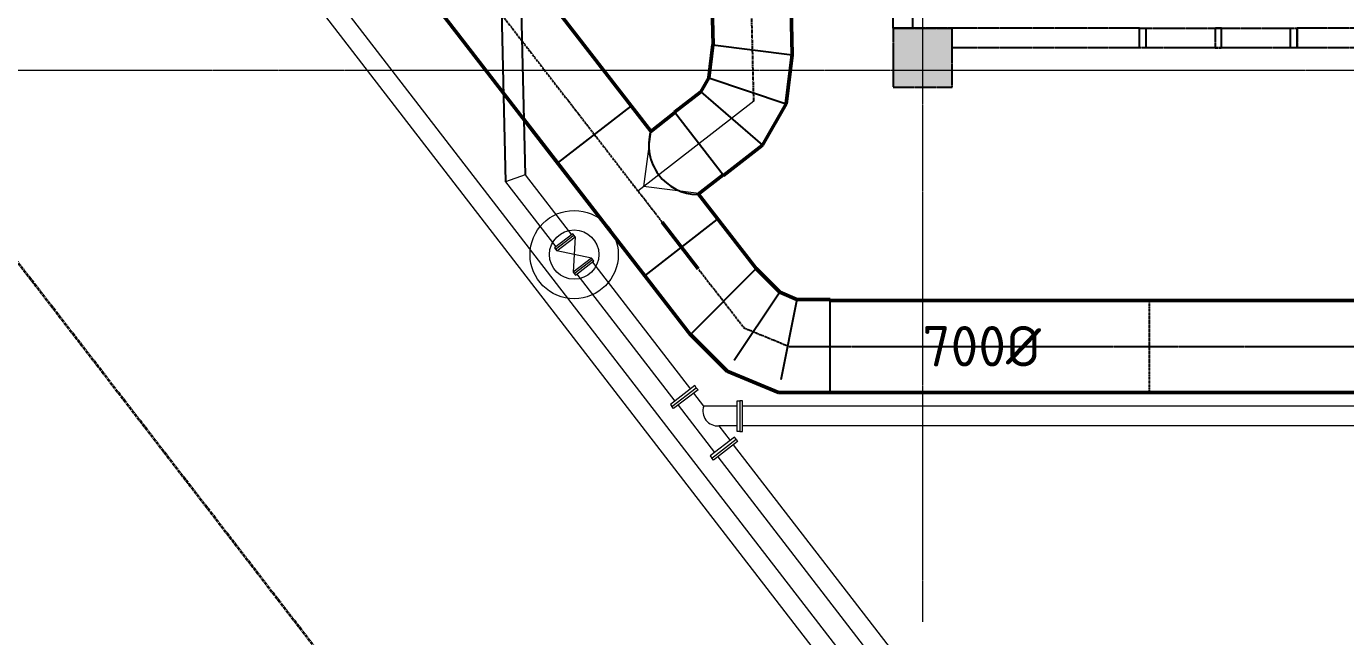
# Model space of a CAD drawing. Header units: inches. Extents: x 0 to 235202, y 0 to 184293.
# Drawn here: x 139176 to 149221, y 116630 to 121278 of the extents above; entities that cross this region are included whole.
import ezdxf
from ezdxf.enums import TextEntityAlignment as Align

# ---------------------------------------------------------------- set-up
doc = ezdxf.new("R2010")
doc.units = ezdxf.units.IN
doc.header["$MEASUREMENT"] = 0
for name, pattern in [('CENTER', [2, 1.25, -0.25, 0.25, -0.25]), ('CENTER2', [1.125, 0.75, -0.125, 0.125, -0.125]), ('HIDDEN', [0.375, 0.25, -0.125]), ('PHANTOM2', [1.25, 0.625, -0.125, 0.125, -0.125, 0.125, -0.125])]:
    doc.linetypes.add(name, pattern=pattern)
for name, color, linetype, lineweight in [('.5', 8, 'Continuous', 0), ('DIM', 251, 'Continuous', 0), ('hid', 8, 'HIDDEN', 0), ('PLC WIRE', 7, 'Continuous', 0)]:
    doc.layers.add(name, color=color, linetype=linetype, lineweight=lineweight)
for name, color, linetype in [('2', 2, 'HIDDEN'), ('GRID_TXT45', 4, 'Continuous'), ('M-X-BKGD', 8, 'Continuous'), ('pipes', 2, 'Continuous'), ('steel elbow 45deg', 3, 'Continuous'), ('text', 3, 'Continuous'), ('WINDOW ELEV', 3, 'Continuous')]:
    doc.layers.add(name, color=color, linetype=linetype)
doc.styles.add('ISO', font='isocpeur.ttf')
doc.styles.add('SIMPLEX', font='simplex.shx')
doc.styles.get("Standard").update_dxf_attribs({"font": 'arial.ttf'})
doc.linetypes.add('FENCE_LINE', pattern='A,0.5,-0.1,["X",Standard,S=0.1,R=0,X=-0.02,Y=-0.05],-0.1', length=0.7)

# ---------------------------------------------------------------- blocks, each defined once
blk = doc.blocks.new('FLOOR PLAN REV 2')
at = {"layer": 'DIM', "linetype": 'HIDDEN', "lineweight": 25, "ltscale": 10}
h = blk.add_hatch(color=8, dxfattribs=at)
h.paths.add_polyline_path([(76252, 221092), (75802, 221092), (75802, 220442), (76252, 220442)])
h.paths.add_polyline_path([(76227, 224867), (75957, 224867), (75957, 224867), (75827, 224867), (75827, 224467), (76227, 224467)])
h.paths.add_polyline_path([(71751, 221092), (71301, 221092), (71301, 220642), (71751, 220642)])
at = {"layer": '.5', "color": 8, "linetype": 'CENTER', "ltscale": 10}
for p, q in [((71527, 216571), (71527, 247859)), ((118917, 220768), (54403, 220768))]:
    blk.add_line(p, q, dxfattribs=at)
at = {"color": 8, "linetype": 'CENTER', "ltscale": 20}
blk.add_line((70240, 220534), (70110, 225964), dxfattribs=at)
at = {"color": 8, "linetype": 'PHANTOM2', "ltscale": 20}
for p, q in [((66658, 223342), (70165, 218809)), ((70165, 218809), (70510, 218667)), ((70510, 218667), (108653, 218667))]:
    blk.add_line(p, q, dxfattribs=at)
at = {"color": 8, "linetype": 'CENTER', "ltscale": 500}
for p, q in [((70438, 219080), (70036, 218479)), ((70568, 219026), (70427, 218317))]:
    blk.add_line(p, q, dxfattribs=at)
at = {"layer": '2', "color": 8}
for p, q in [((70822, 218317), (70822, 219017)), ((73253, 218317), (73253, 219027))]:
    blk.add_line(p, q, dxfattribs=at)
at = {"layer": 'DIM', "color": 8, "linetype": 'CENTER2', "lineweight": 35, "ltscale": 30}
blk.add_line((87951, 189090), (44545, 245347), dxfattribs=at)
at = {"layer": 'DIM', "color": 8, "linetype": 'Continuous', "ltscale": 25}
blk.add_line((95241, 184798), (56488, 235024), dxfattribs=at)
at = {"layer": 'DIM', "color": 8, "linetype": 'FENCE_LINE', "ltscale": 25}
blk.add_line((95051, 184798), (56370, 234933), dxfattribs=at)
at = {"layer": 'DIM', "color": 8, "lineweight": 50}
for p, q in [((69930, 220964), (69827, 225258)), ((69930, 220964), (69827, 225257)), ((70532, 220887), (70427, 225272)), ((70532, 220887), (70427, 225272)), ((66974, 223511), (69455, 220306)), ((66349, 223162), (69758, 218755)), ((68459, 221593), (69455, 220306)), ((69897, 220712), (69929, 220964)), ((70486, 220515), (70533, 220887)), ((69837, 220607), (69897, 220712)), ((69636, 220452), (69837, 220607)), ((70306, 220199), (70486, 220515)), ((68488, 220397), (69758, 218755)), ((69455, 220305), (69639, 220448)), ((69455, 220305), (69613, 220428)), ((70009, 219970), (70306, 220199)), ((69813, 219824), (70006, 219973)), ((70258, 219260), (69818, 219828)), ((69817, 219259), (69542, 219614)), ((70438, 219080), (70258, 219260)), ((70438, 219080), (70568, 219026)), ((70822, 219026), (70568, 219026)), ((70822, 219017), (91257, 219017)), ((70036, 218479), (69757, 218758)), ((70036, 218479), (70427, 218317)), ((70036, 218479), (70427, 218317)), ((70822, 218317), (70427, 218317)), ((70822, 218317), (91257, 218317))]:
    blk.add_line(p, q, dxfattribs=at)
at = {"layer": 'DIM', "color": 8, "linetype": 'HIDDEN', "lineweight": 25, "ltscale": 10}
for p, q in [((71301, 221092), (71301, 224892)), ((71451, 221092), (71451, 224717)), ((71301, 221092), (71751, 221092)), ((71751, 221092), (71301, 221092)), ((71301, 221092), (71301, 220642)), ((71751, 221092), (71301, 221092)), ((71301, 221092), (71301, 220642)), ((73177, 221092), (71751, 221092)), ((71751, 220642), (71751, 221092)), ((71751, 220642), (71751, 221092)), ((73177, 220942), (73177, 221092)), ((73177, 221092), (74377, 221092)), ((73177, 220942), (73177, 221092)), ((73227, 220942), (73227, 221092)), ((73802, 221092), (73752, 221092)), ((73752, 221092), (73752, 220942)), ((73802, 220942), (73802, 221092)), ((74327, 220942), (74327, 221092)), ((75802, 221092), (74377, 221092)), ((74377, 220942), (74377, 221092)), ((74377, 221092), (74377, 220942)), ((73177, 220942), (71751, 220942)), ((74377, 220942), (73177, 220942)), ((73752, 220942), (73802, 220942)), ((75802, 220942), (74377, 220942)), ((71301, 220642), (71751, 220642)), ((71301, 220642), (71751, 220642))]:
    blk.add_line(p, q, dxfattribs=at)
at = {"layer": 'DIM', "color": 8}
for p, q in [((70240, 220534), (69358, 219851)), ((69455, 220305), (69401, 219885)), ((68498, 219975), (68349, 219922)), ((69822, 219831), (69401, 219885))]:
    blk.add_line(p, q, dxfattribs=at)
at = {"layer": 'DIM', "color": 8, "linetype": 'Continuous'}
for p, q in [((68871, 219514), (68730, 219406)), ((68879, 219503), (68865, 219232)), ((69005, 219340), (68739, 219395)), ((69013, 219329), (68873, 219221))]:
    blk.add_line(p, q, dxfattribs=at)
for radius in [336, 188]:
    blk.add_circle((68872, 219367), radius, dxfattribs=at)
at = {"layer": 'DIM', "color": 8}
blk.add_arc((69965, 218175), 113, 160.7798, 274.5137, dxfattribs=at)
at = {"layer": 'hid', "color": 8, "linetype": 'Continuous'}
for p, q in [((69897, 220712), (70486, 220515)), ((69837, 220607), (70306, 220199))]:
    blk.add_line(p, q, dxfattribs=at)
at = {"layer": 'pipes', "color": 8, "ltscale": 2000}
for p, q in [((69929, 220964), (70533, 220887)), ((68746, 220063), (69307, 220497)), ((69455, 220305), (69639, 220448)), ((69455, 220305), (69613, 220428)), ((70009, 219970), (69636, 220452)), ((69822, 219831), (70006, 219973)), ((69980, 219954), (69822, 219831)), ((69409, 219205), (69962, 219633)), ((70258, 219260), (69757, 218758)), ((70822, 218317), (70822, 219026))]:
    blk.add_line(p, q, dxfattribs=at)
blk.add_arc((69817, 220201), 377, 163.9525, 269.371, dxfattribs=at)
at = {"layer": 'PLC WIRE', "color": 8, "ltscale": 2000}
for p, q in [((68349, 219922), (68733, 219425)), ((68498, 219975), (68852, 219516)), ((68862, 219525), (68722, 219417)), ((68739, 219395), (68879, 219503)), ((68879, 219503), (68862, 219525)), ((68722, 219417), (68739, 219395)), ((69005, 219340), (68865, 219232)), ((68882, 219210), (69022, 219318)), ((69022, 219318), (69005, 219340)), ((69011, 219310), (69757, 218343)), ((68865, 219232), (68882, 219210)), ((68892, 219218), (69638, 218251)), ((69790, 218369), (69605, 218226)), ((69617, 218210), (69802, 218353)), ((69815, 218337), (69629, 218194)), ((69781, 218311), (69858, 218212)), ((69802, 218353), (69790, 218369)), ((69802, 218353), (69815, 218337)), ((69605, 218226), (69617, 218210)), ((69629, 218194), (69617, 218210)), ((69663, 218220), (69941, 217859)), ((70113, 218212), (69858, 218212)), ((70113, 218254), (70133, 218254)), ((70113, 218020), (70113, 218254)), ((70133, 218254), (70133, 218020)), ((70153, 218254), (70133, 218254)), ((70133, 218254), (70133, 218020)), ((70153, 218020), (70153, 218254)), ((83341, 218212), (70153, 218212)), ((70113, 218062), (69974, 218062)), ((69974, 218062), (70060, 217951)), ((70133, 218020), (70113, 218020)), ((70133, 218020), (70153, 218020)), ((83341, 218062), (70153, 218062)), ((70093, 217976), (69907, 217833)), ((69920, 217817), (70105, 217960)), ((70117, 217944), (69932, 217801)), ((70084, 217919), (88236, 194388)), ((70105, 217960), (70093, 217976)), ((70105, 217960), (70117, 217944)), ((69907, 217833), (69920, 217817)), ((69932, 217801), (69920, 217817)), ((69965, 217827), (88078, 194347))]:
    blk.add_line(p, q, dxfattribs=at)
at = {"layer": 'steel elbow 45deg', "color": 8}
for p, q in [((68302, 221880), (68349, 219922)), ((68452, 221884), (68498, 219975)), ((69897, 220712), (69929, 220964)), ((69929, 220964), (70533, 220887)), ((70486, 220515), (70533, 220887)), ((69837, 220607), (69897, 220712)), ((69897, 220712), (70486, 220515)), ((69636, 220452), (69837, 220607)), ((69837, 220607), (70306, 220199)), ((70306, 220199), (70486, 220515)), ((70009, 219970), (69636, 220452)), ((70009, 219970), (70306, 220199))]:
    blk.add_line(p, q, dxfattribs=at)
at = {"layer": 'GRID_TXT45', "color": 8, "style": 'SIMPLEX'}
for p in [(53803, 233268), (53803, 227018), (53803, 220768)]:
    blk.add_attdef('GRD_TXT', text='', height=450, rotation=180, dxfattribs=at).set_placement(p, align=Align.MIDDLE_CENTER)
at = {"layer": 'text', "color": 8, "style": 'ISO'}
blk.add_text('700%%C', height=307.6, dxfattribs=at).set_placement((71523, 218515))
blk = doc.blocks.new('PLAN REV 1')
at = {"layer": 'WINDOW ELEV', "color": 1}
blk.add_blockref('FLOOR PLAN REV 2', (115855, -22752), dxfattribs=at)

msp = doc.modelspace()

# ---------------------------------------------------------------- block references
at = {"layer": 'M-X-BKGD', "color": 8}
msp.add_blockref('PLAN REV 1', (-41380, -77074.9), dxfattribs=at)

doc.saveas('drawing.dxf')
